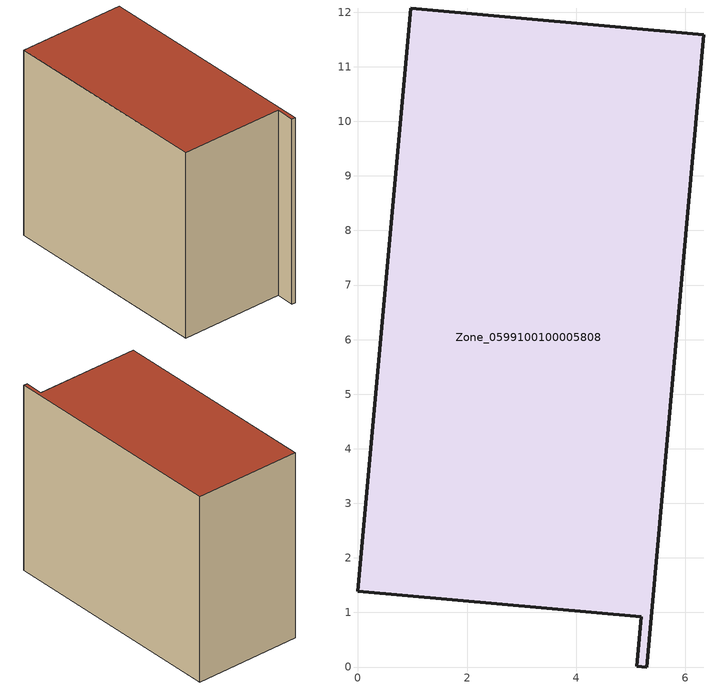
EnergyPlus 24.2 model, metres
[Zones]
Zone_0599100100005808
 floor ground (C_G): 0.97,12.08 6.33,11.59 5.29,0 5.11,0.02 5.19,0.92 0,1.39 z0
 wall outside (C_F): 6.33,11.59 0.97,12.08 0,1.39 5.19,0.92 5.11,0.02 5.29,0 6.33,11.59 z0:9.45
 roof outside (C_R): 5.29,0 6.33,11.59 0.97,12.08 0,1.39 5.19,0.92 5.11,0.02 z9.45
[BUILDING]
Pand.0599100100005808: North Axis=0; Terrain=City; Loads Convergence Tolerance Value=0.04; Temperature Convergence Tolerance Value=0.4; Solar Distribution=FullExterior; Maximum Number of Warmup Days=25; Minimum Number of Warmup Days=1
[Site:Location]
Rotterdam.The.Hague.AP_ZH_NLD Design_Conditions: Latitude=51.96; Longitude=4.45; Time Zone=1; Elevation=-4.5
[SITE:GROUNDTEMPERATURE:BUILDINGSURFACE]
18, 18, 18, 18, 18, 18, 18, 18, 18, 18, 18, 18
[MATERIAL] Thermal Absorptance=0.9; Solar Absorptance=0.7; Visible Absorptance=0.7
Name | Roughness | Thickness | Conductivity | Density | Specific Heat
G.TI.2015-2018 | MediumSmooth | 0.15 | 0.0428571 | 540 | 1210
F.TI.2015-2018 | Rough | 0.3 | 0.0666667 | 1920 | 840
R.TI.2015-2018 | MediumRough | 0.2 | 0.0333333 | 1500 | 1000
[CONSTRUCTION]
C_G: G.TI.2015-2018
C_F: F.TI.2015-2018
C_R: R.TI.2015-2018
[ZONE]
Zone_0599100100005808: Type=1; Multiplier=1; Ceiling Height=Autocalculate; Volume=Autocalculate; Floor Area=autocalculate; Part of Total Floor Area=Yes
[ZONEINFILTRATION:DESIGNFLOWRATE]
Infil_Zone_0599100100005808: Zone or ZoneList or Space or SpaceList=Zone_0599100100005808; Schedule=AlwaysOn; Design Flow Rate Calculation Method=Flow/Area; Flow Rate per Floor Area=0.0015; Constant Term Coefficient=1; Temperature Term Coefficient=0; Velocity Term Coefficient=0; Velocity Squared Term Coefficient=0
[HVACTEMPLATE:ZONE:IDEALLOADSAIRSYSTEM]
Zone_0599100100005808: Maximum Heating Supply Air Temperature=50; Minimum Cooling Supply Air Temperature=13; Maximum Heating Supply Air Humidity Ratio=0.0156; Minimum Cooling Supply Air Humidity Ratio=0.0077; Heating Limit=NoLimit; Cooling Limit=NoLimit; Dehumidification Control Type=ConstantSensibleHeatRatio; Cooling Sensible Heat Ratio=0.7; Dehumidification Setpoint=60; Humidification Control Type=None; Humidification Setpoint=30; Outdoor Air Method=None; Outdoor Air Flow Rate per Person=0.00944; Outdoor Air Flow Rate per Zone Floor Area=0; Outdoor Air Flow Rate per Zone=0; Demand Controlled Ventilation Type=None; Outdoor Air Economizer Type=NoEconomizer; Heat Recovery Type=None; Sensible Heat Recovery Effectiveness=0.7; Latent Heat Recovery Effectiveness=0.65
[ZONECONTROL:THERMOSTAT]
ThermostatControl_Zone_0599100100005808: Zone or ZoneList=Zone_0599100100005808; Control Type Schedule=DualSetpointControlType; Control 1=Thermostat_Zone_0599100100005808; Temperature Difference Between Cutout And Setpoint=0
[THERMOSTATSETPOINT:DUALSETPOINT]
Thermostat_Zone_0599100100005808: Heating Setpoint Temperature Schedule=HeatingSetpoint_Zone_0599100100005808; Cooling Setpoint Temperature Schedule=CoolingSetpoint_Zone_0599100100005808
[SCHEDULE:COMPACT]
HeatingSetpoint_Zone_0599100100005808: Through: 12/31, For: AllDays, Until: 24:00, 21
CoolingSetpoint_Zone_0599100100005808: Through: 12/31, For: AllDays, Until: 24:00, 24
DualSetpointControlType: Through: 12/31, For: AllDays, Until: 24:00, 4
AlwaysOn: Through: 12/31, For: AllDays, Until: 24:00, 1
